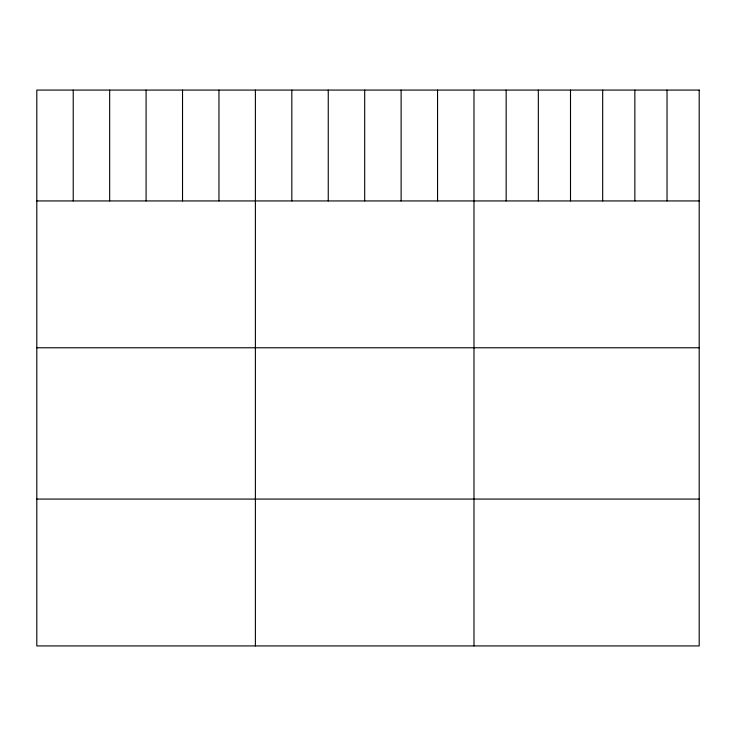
<?xml version="1.0" encoding="UTF-8"?>
<svg xmlns="http://www.w3.org/2000/svg" width="736" height="736" viewBox="0 0 736 736"><rect width="100%" height="100%" fill="white"/><g stroke="black" fill="none" stroke-linecap="round" stroke-linejoin="round"><path stroke-width="1.1" d="M36.8 200.937L699.2 200.937M36.8 347.778L699.2 347.778M36.8 499.072L699.2 499.072M667.028 90.077L667.028 200.937M634.855 90.077L634.855 200.937M602.683 90.077L602.683 200.937M570.501 90.077L570.501 200.937M538.329 90.077L538.329 200.937M506.156 90.077L506.156 200.937M473.984 90.077L473.984 645.923M437.552 90.077L437.552 200.937M401.12 90.077L401.12 200.937M364.688 90.077L364.688 200.937M328.256 90.077L328.256 200.937M291.824 90.077L291.824 200.937M255.392 90.077L255.392 645.923M218.96 90.077L218.96 200.937M182.528 90.077L182.528 200.937M146.096 90.077L146.096 200.937M109.664 90.077L109.664 200.937M73.232 90.077L73.232 200.937M699.2 90.077L36.8 90.077L36.8 645.923L699.2 645.923L699.2 90.077"/></g></svg>
